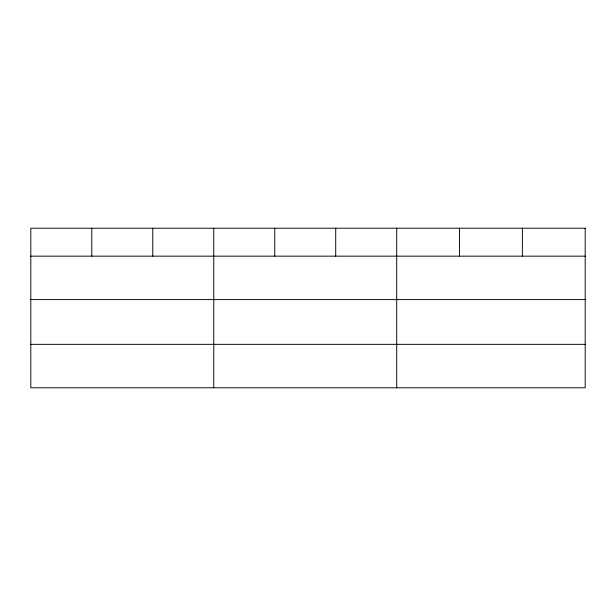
<?xml version="1.0" encoding="UTF-8"?>
<svg xmlns="http://www.w3.org/2000/svg" width="616" height="616" viewBox="0 0 616 616"><rect width="100%" height="100%" fill="white"/><g stroke="black" fill="none" stroke-linecap="round" stroke-linejoin="round"><path stroke-width="0.92" d="M30.8 256.156L585.2 256.156M30.8 299.592L585.2 299.592M30.8 344.344L585.2 344.344M522.368 228.22L522.368 256.156M459.536 228.22L459.536 256.156M396.704 228.22L396.704 387.78M335.72 228.22L335.72 256.156M274.736 228.22L274.736 256.156M213.752 228.22L213.752 387.78M152.768 228.22L152.768 256.156M91.784 228.22L91.784 256.156M585.2 228.22L30.8 228.22L30.8 387.78L585.2 387.78L585.2 228.22"/></g></svg>
